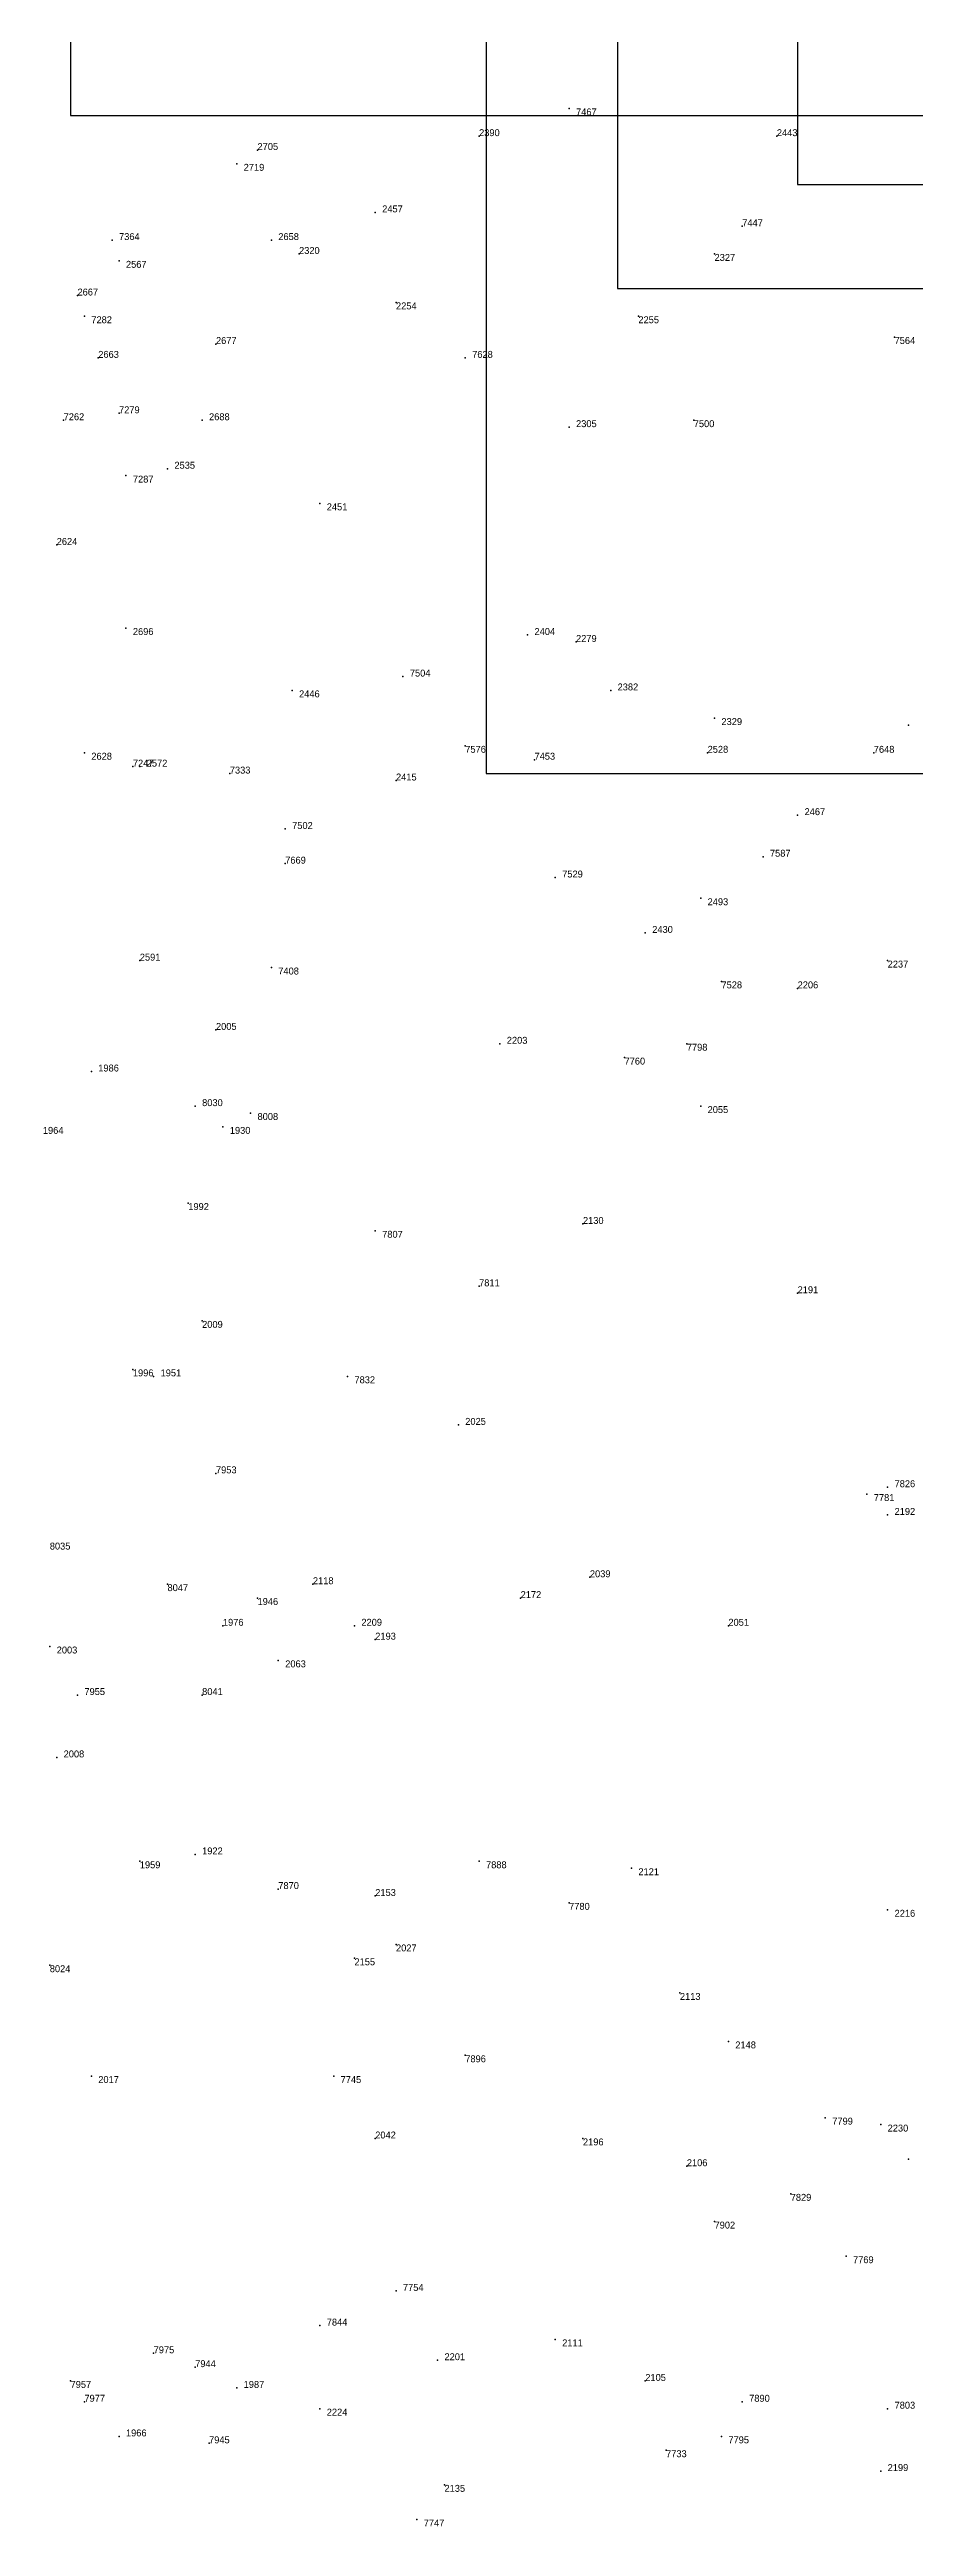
# Model space of a CAD drawing. Extents: x -0.07 to 1.1, y -0.07 to 1.1.
# Drawn here: x 0.725 to 0.85, y 0.535 to 0.8925 of the extents above; entities that cross this region are included whole.
import ezdxf

# ---------------------------------------------------------------- set-up
doc = ezdxf.new("R2010")
doc.units = 0
for name, color, linetype in [('Facilities', 3, 'CONTINUOUS'), ('Min_max_boxes', 1, 'CONTINUOUS'), ('Normals', 1, 'CONTINUOUS'), ('Source_points', 5, 'CONTINUOUS'), ('Text', 3, 'CONTINUOUS')]:
    doc.layers.add(name, color=color, linetype=linetype)

msp = doc.modelspace()

# ---------------------------------------------------------------- linework, layer by layer
at = {"layer": 'Facilities', "color": 3}
for p in [(0.8, 0.884, 1), (0.787, 0.88), (0.83, 0.88), (0.752, 0.876), (0.755, 0.878), (0.772, 0.869), (0.825, 0.867, 1), (0.734, 0.865, 1), (0.735, 0.862), (0.757, 0.865), (0.761, 0.863), (0.821, 0.863), (0.729, 0.857), (0.775, 0.856), (0.73, 0.854, 1), (0.81, 0.854), (0.847, 0.851, 1), (0.732, 0.848), (0.749, 0.85), (0.785, 0.848, 1), (0.727, 0.839, 1), (0.735, 0.84, 1), (0.747, 0.839), (0.8, 0.838), (0.818, 0.839, 1), (0.736, 0.831, 1), (0.742, 0.832), (0.764, 0.827), (0.726, 0.821), (0.736, 0.809), (0.794, 0.808), (0.801, 0.807), (0.776, 0.802, 1), (0.76, 0.8), (0.806, 0.8), (0.821, 0.796), (0.849, 0.795, 1), (0.73, 0.791), (0.785, 0.792, 1), (0.82, 0.791), (0.844, 0.791, 1), (0.737, 0.789, 1), (0.738, 0.789), (0.751, 0.788, 1), (0.775, 0.787), (0.795, 0.79, 1), (0.759, 0.78, 1), (0.833, 0.782), (0.828, 0.776, 1), (0.759, 0.775, 1), (0.798, 0.773, 1), (0.819, 0.77), (0.811, 0.765), (0.738, 0.761), (0.757, 0.76, 1), (0.822, 0.758, 1), (0.846, 0.761), (0.833, 0.757), (0.749, 0.751), (0.79, 0.749), (0.817, 0.749, 1), (0.731, 0.745), (0.808, 0.747, 1), (0.746, 0.74, 1), (0.75, 0.737), (0.754, 0.739, 1), (0.819, 0.74), (0.745, 0.726), (0.802, 0.723), (0.772, 0.722, 1), (0.787, 0.714, 1), (0.833, 0.713), (0.747, 0.709), (0.737, 0.702), (0.74, 0.701), (0.768, 0.701, 1), (0.784, 0.694), (0.749, 0.687, 1), (0.843, 0.684, 1), (0.846, 0.685, 1), (0.846, 0.681), (0.742, 0.671, 1), (0.755, 0.669), (0.763, 0.671), (0.793, 0.669), (0.803, 0.672), (0.75, 0.665), (0.769, 0.665), (0.823, 0.665), (0.725, 0.662), (0.772, 0.663), (0.758, 0.66), (0.729, 0.655, 1), (0.747, 0.655, 1), (0.726, 0.646), (0.738, 0.631), (0.746, 0.632), (0.787, 0.631, 1), (0.809, 0.63), (0.758, 0.627, 1), (0.772, 0.626), (0.8, 0.625, 1), (0.846, 0.624), (0.775, 0.619), (0.725, 0.616, 1), (0.769, 0.617), (0.816, 0.612), (0.823, 0.605), (0.785, 0.603, 1), (0.731, 0.6), (0.766, 0.6, 1), (0.837, 0.594, 1), (0.772, 0.591), (0.802, 0.591), (0.845, 0.593), (0.817, 0.587), (0.849, 0.588), (0.832, 0.583, 1), (0.821, 0.579, 1), (0.84, 0.574, 1), (0.775, 0.569, 1), (0.764, 0.564, 1), (0.798, 0.562), (0.74, 0.56, 1), (0.746, 0.558, 1), (0.781, 0.559), (0.728, 0.556, 1), (0.752, 0.555), (0.811, 0.556), (0.73, 0.553, 1), (0.764, 0.552), (0.825, 0.553, 1), (0.846, 0.552, 1), (0.735, 0.548), (0.748, 0.547, 1), (0.822, 0.548, 1), (0.814, 0.546, 1), (0.782, 0.541), (0.845, 0.543), (0.778, 0.536, 1)]:
    msp.add_point(p, dxfattribs=at)
at = {"layer": 'Min_max_boxes', "color": 1}
for p, q in [((0.728, 1, 0.946), (0.728, 0.883, 0.946)), ((0.728, 1, 1), (0.728, 0.883, 1)), ((0.833, 1), (0.833, 0.873)), ((0.833, 1, 0.083), (0.833, 0.873, 0.083)), ((0.788, 0.961), (0.788, 0.788)), ((0.788, 0.961, 0.018), (0.788, 0.788, 0.018)), ((0.807, 0.926), (0.807, 0.858)), ((0.807, 0.926, 0.067), (0.807, 0.858, 0.067)), ((0.728, 0.883, 0.946), (0.951, 0.883, 0.946)), ((0.728, 0.883, 1), (0.951, 0.883, 1)), ((0.728, 0.883, 0.946), (0.728, 0.883, 1)), ((0.833, 0.873), (1, 0.873)), ((0.833, 0.873, 0.083), (1, 0.873, 0.083)), ((0.833, 0.873), (0.833, 0.873, 0.083)), ((0.807, 0.858), (1, 0.858)), ((0.807, 0.858, 0.067), (1, 0.858, 0.067)), ((0.807, 0.858), (0.807, 0.858, 0.067)), ((0.788, 0.788), (1, 0.788)), ((0.788, 0.788, 0.018), (1, 0.788, 0.018)), ((0.788, 0.788), (0.788, 0.788, 0.018))]:
    msp.add_line(p, q, dxfattribs=at)
at = {"layer": 'Normals', "color": 1}
for p, q in [((0.8, 0.884, 1), (0.8, 0.884, 1.1)), ((0.787, 0.88), (0.787, 0.88, 0.1)), ((0.83, 0.88), (0.83, 0.88, 0.1)), ((0.752, 0.876), (0.752, 0.876, 0.1)), ((0.755, 0.878), (0.755, 0.878, 0.1)), ((0.772, 0.869), (0.772, 0.869, 0.1)), ((0.825, 0.867, 1), (0.825, 0.867, 1.1)), ((0.734, 0.865, 1), (0.734, 0.865, 1.1)), ((0.735, 0.862), (0.735, 0.862, 0.1)), ((0.757, 0.865), (0.757, 0.865, 0.1)), ((0.761, 0.863), (0.761, 0.863, 0.1)), ((0.821, 0.863), (0.821, 0.863, 0.1)), ((0.729, 0.857), (0.729, 0.857, 0.1)), ((0.775, 0.856), (0.775, 0.856, 0.1)), ((0.73, 0.854, 1), (0.73, 0.854, 1.1)), ((0.81, 0.854), (0.81, 0.854, 0.1)), ((0.847, 0.851, 1), (0.847, 0.851, 1.1)), ((0.732, 0.848), (0.732, 0.848, 0.1)), ((0.749, 0.85), (0.749, 0.85, 0.1)), ((0.785, 0.848, 1), (0.785, 0.848, 1.1)), ((0.727, 0.839, 1), (0.727, 0.839, 1.1)), ((0.735, 0.84, 1), (0.735, 0.84, 1.1)), ((0.747, 0.839), (0.747, 0.839, 0.1)), ((0.8, 0.838), (0.8, 0.838, 0.1)), ((0.818, 0.839, 1), (0.818, 0.839, 1.1)), ((0.736, 0.831, 1), (0.736, 0.831, 1.1)), ((0.742, 0.832), (0.742, 0.832, 0.1)), ((0.764, 0.827), (0.764, 0.827, 0.1)), ((0.726, 0.821), (0.726, 0.821, 0.1)), ((0.736, 0.809), (0.736, 0.809, 0.1)), ((0.794, 0.808), (0.794, 0.808, 0.1)), ((0.801, 0.807), (0.801, 0.807, 0.1)), ((0.776, 0.802, 1), (0.776, 0.802, 1.1)), ((0.76, 0.8), (0.76, 0.8, 0.1)), ((0.806, 0.8), (0.806, 0.8, 0.1)), ((0.821, 0.796), (0.821, 0.796, 0.1)), ((0.849, 0.795, 1), (0.849, 0.795, 1.1)), ((0.73, 0.791), (0.73, 0.791, 0.1)), ((0.785, 0.792, 1), (0.785, 0.792, 1.1)), ((0.82, 0.791), (0.82, 0.791, 0.1)), ((0.844, 0.791, 1), (0.844, 0.791, 1.1)), ((0.737, 0.789, 1), (0.737, 0.789, 1.1)), ((0.738, 0.789), (0.738, 0.789, 0.1)), ((0.751, 0.788, 1), (0.751, 0.788, 1.1)), ((0.775, 0.787), (0.775, 0.787, 0.1)), ((0.795, 0.79, 1), (0.795, 0.79, 1.1)), ((0.759, 0.78, 1), (0.759, 0.78, 1.1)), ((0.833, 0.782), (0.833, 0.782, 0.1)), ((0.828, 0.776, 1), (0.828, 0.776, 1.1)), ((0.759, 0.775, 1), (0.759, 0.775, 1.1)), ((0.798, 0.773, 1), (0.798, 0.773, 1.1)), ((0.819, 0.77), (0.819, 0.77, 0.1)), ((0.811, 0.765), (0.811, 0.765, 0.1)), ((0.738, 0.761), (0.738, 0.761, 0.1)), ((0.757, 0.76, 1), (0.757, 0.76, 1.1)), ((0.822, 0.758, 1), (0.822, 0.758, 1.1)), ((0.846, 0.761), (0.846, 0.761, 0.1)), ((0.833, 0.757), (0.833, 0.757, 0.1)), ((0.749, 0.751), (0.749, 0.751, 0.1)), ((0.79, 0.749), (0.79, 0.749, 0.1)), ((0.817, 0.749, 1), (0.817, 0.749, 1.1)), ((0.731, 0.745), (0.731, 0.745, 0.1)), ((0.808, 0.747, 1), (0.808, 0.747, 1.1)), ((0.746, 0.74, 1), (0.746, 0.74, 1.1)), ((0.75, 0.737), (0.75, 0.737, 0.1)), ((0.754, 0.739, 1), (0.754, 0.739, 1.1)), ((0.819, 0.74), (0.819, 0.74, 0.1)), ((0.745, 0.726), (0.745, 0.726, 0.1)), ((0.802, 0.723), (0.802, 0.723, 0.1)), ((0.772, 0.722, 1), (0.772, 0.722, 1.1)), ((0.787, 0.714, 1), (0.787, 0.714, 1.1)), ((0.833, 0.713), (0.833, 0.713, 0.1)), ((0.747, 0.709), (0.747, 0.709, 0.1)), ((0.737, 0.702), (0.737, 0.702, 0.1)), ((0.74, 0.701), (0.74, 0.701, 0.1)), ((0.768, 0.701, 1), (0.768, 0.701, 1.1)), ((0.784, 0.694), (0.784, 0.694, 0.1)), ((0.749, 0.687, 1), (0.749, 0.687, 1.1)), ((0.843, 0.684, 1), (0.843, 0.684, 1.1)), ((0.846, 0.685, 1), (0.846, 0.685, 1.1)), ((0.846, 0.681), (0.846, 0.681, 0.1)), ((0.742, 0.671, 1), (0.742, 0.671, 1.1)), ((0.755, 0.669), (0.755, 0.669, 0.1)), ((0.763, 0.671), (0.763, 0.671, 0.1)), ((0.793, 0.669), (0.793, 0.669, 0.1)), ((0.803, 0.672), (0.803, 0.672, 0.1)), ((0.75, 0.665), (0.75, 0.665, 0.1)), ((0.769, 0.665), (0.769, 0.665, 0.1)), ((0.823, 0.665), (0.823, 0.665, 0.1)), ((0.725, 0.662), (0.725, 0.662, 0.1)), ((0.772, 0.663), (0.772, 0.663, 0.1)), ((0.758, 0.66), (0.758, 0.66, 0.1)), ((0.729, 0.655, 1), (0.729, 0.655, 1.1)), ((0.747, 0.655, 1), (0.747, 0.655, 1.1)), ((0.726, 0.646), (0.726, 0.646, 0.1)), ((0.738, 0.631), (0.738, 0.631, 0.1)), ((0.746, 0.632), (0.746, 0.632, 0.1)), ((0.787, 0.631, 1), (0.787, 0.631, 1.1)), ((0.809, 0.63), (0.809, 0.63, 0.1)), ((0.758, 0.627, 1), (0.758, 0.627, 1.1)), ((0.772, 0.626), (0.772, 0.626, 0.1)), ((0.8, 0.625, 1), (0.8, 0.625, 1.1)), ((0.846, 0.624), (0.846, 0.624, 0.1)), ((0.775, 0.619), (0.775, 0.619, 0.1)), ((0.725, 0.616, 1), (0.725, 0.616, 1.1)), ((0.769, 0.617), (0.769, 0.617, 0.1)), ((0.816, 0.612), (0.816, 0.612, 0.1)), ((0.823, 0.605), (0.823, 0.605, 0.1)), ((0.785, 0.603, 1), (0.785, 0.603, 1.1)), ((0.731, 0.6), (0.731, 0.6, 0.1)), ((0.766, 0.6, 1), (0.766, 0.6, 1.1)), ((0.837, 0.594, 1), (0.837, 0.594, 1.1)), ((0.772, 0.591), (0.772, 0.591, 0.1)), ((0.802, 0.591), (0.802, 0.591, 0.1)), ((0.845, 0.593), (0.845, 0.593, 0.1)), ((0.817, 0.587), (0.817, 0.587, 0.1)), ((0.849, 0.588), (0.849, 0.588, 0.1)), ((0.832, 0.583, 1), (0.832, 0.583, 1.1)), ((0.821, 0.579, 1), (0.821, 0.579, 1.1)), ((0.84, 0.574, 1), (0.84, 0.574, 1.1)), ((0.775, 0.569, 1), (0.775, 0.569, 1.1)), ((0.764, 0.564, 1), (0.764, 0.564, 1.1)), ((0.798, 0.562), (0.798, 0.562, 0.1)), ((0.74, 0.56, 1), (0.74, 0.56, 1.1)), ((0.746, 0.558, 1), (0.746, 0.558, 1.1)), ((0.781, 0.559), (0.781, 0.559, 0.1)), ((0.728, 0.556, 1), (0.728, 0.556, 1.1)), ((0.752, 0.555), (0.752, 0.555, 0.1)), ((0.811, 0.556), (0.811, 0.556, 0.1)), ((0.73, 0.553, 1), (0.73, 0.553, 1.1)), ((0.764, 0.552), (0.764, 0.552, 0.1)), ((0.825, 0.553, 1), (0.825, 0.553, 1.1)), ((0.846, 0.552, 1), (0.846, 0.552, 1.1)), ((0.735, 0.548), (0.735, 0.548, 0.1)), ((0.748, 0.547, 1), (0.748, 0.547, 1.1)), ((0.822, 0.548, 1), (0.822, 0.548, 1.1)), ((0.814, 0.546, 1), (0.814, 0.546, 1.1)), ((0.782, 0.541), (0.782, 0.541, 0.1)), ((0.845, 0.543), (0.845, 0.543, 0.1)), ((0.778, 0.536, 1), (0.778, 0.536, 1.1))]:
    msp.add_line(p, q, dxfattribs=at)
at = {"layer": 'Source_points', "color": 5}
for p in [(0.8, 0.884, 1), (0.787, 0.88), (0.83, 0.88), (0.752, 0.876), (0.755, 0.878), (0.772, 0.869), (0.825, 0.867, 1), (0.734, 0.865, 1), (0.735, 0.862), (0.757, 0.865), (0.761, 0.863), (0.821, 0.863), (0.729, 0.857), (0.775, 0.856), (0.73, 0.854, 1), (0.81, 0.854), (0.847, 0.851, 1), (0.732, 0.848), (0.749, 0.85), (0.785, 0.848, 1), (0.727, 0.839, 1), (0.735, 0.84, 1), (0.747, 0.839), (0.8, 0.838), (0.818, 0.839, 1), (0.736, 0.831, 1), (0.742, 0.832), (0.764, 0.827), (0.726, 0.821), (0.736, 0.809), (0.794, 0.808), (0.801, 0.807), (0.776, 0.802, 1), (0.76, 0.8), (0.806, 0.8), (0.821, 0.796), (0.849, 0.795, 1), (0.73, 0.791), (0.785, 0.792, 1), (0.82, 0.791), (0.844, 0.791, 1), (0.737, 0.789, 1), (0.738, 0.789), (0.751, 0.788, 1), (0.775, 0.787), (0.795, 0.79, 1), (0.759, 0.78, 1), (0.833, 0.782), (0.828, 0.776, 1), (0.759, 0.775, 1), (0.798, 0.773, 1), (0.819, 0.77), (0.811, 0.765), (0.738, 0.761), (0.757, 0.76, 1), (0.822, 0.758, 1), (0.846, 0.761), (0.833, 0.757), (0.749, 0.751), (0.79, 0.749), (0.817, 0.749, 1), (0.731, 0.745), (0.808, 0.747, 1), (0.746, 0.74, 1), (0.75, 0.737), (0.754, 0.739, 1), (0.819, 0.74), (0.745, 0.726), (0.802, 0.723), (0.772, 0.722, 1), (0.787, 0.714, 1), (0.833, 0.713), (0.747, 0.709), (0.737, 0.702), (0.74, 0.701), (0.768, 0.701, 1), (0.784, 0.694), (0.749, 0.687, 1), (0.843, 0.684, 1), (0.846, 0.685, 1), (0.846, 0.681), (0.742, 0.671, 1), (0.755, 0.669), (0.763, 0.671), (0.793, 0.669), (0.803, 0.672), (0.75, 0.665), (0.769, 0.665), (0.823, 0.665), (0.725, 0.662), (0.772, 0.663), (0.758, 0.66), (0.729, 0.655, 1), (0.747, 0.655, 1), (0.726, 0.646), (0.738, 0.631), (0.746, 0.632), (0.787, 0.631, 1), (0.809, 0.63), (0.758, 0.627, 1), (0.772, 0.626), (0.8, 0.625, 1), (0.846, 0.624), (0.775, 0.619), (0.725, 0.616, 1), (0.769, 0.617), (0.816, 0.612), (0.823, 0.605), (0.785, 0.603, 1), (0.731, 0.6), (0.766, 0.6, 1), (0.837, 0.594, 1), (0.772, 0.591), (0.802, 0.591), (0.845, 0.593), (0.817, 0.587), (0.849, 0.588), (0.832, 0.583, 1), (0.821, 0.579, 1), (0.84, 0.574, 1), (0.775, 0.569, 1), (0.764, 0.564, 1), (0.798, 0.562), (0.74, 0.56, 1), (0.746, 0.558, 1), (0.781, 0.559), (0.728, 0.556, 1), (0.752, 0.555), (0.811, 0.556), (0.73, 0.553, 1), (0.764, 0.552), (0.825, 0.553, 1), (0.846, 0.552, 1), (0.735, 0.548), (0.748, 0.547, 1), (0.822, 0.548, 1), (0.814, 0.546, 1), (0.782, 0.541), (0.845, 0.543), (0.778, 0.536, 1)]:
    msp.add_point(p, dxfattribs=at)

# ---------------------------------------------------------------- texts
at = {"layer": 'Text', "color": 3}
for s, p in [('7467', (0.801, 0.883, 1)), ('2390', (0.787, 0.88)), ('2443', (0.83, 0.88)), ('2719', (0.753, 0.875)), ('2705', (0.755, 0.878)), ('2457', (0.773, 0.869)), ('7364', (0.735, 0.865, 1)), ('2658', (0.758, 0.865)), ('7447', (0.825, 0.867, 1)), ('2567', (0.736, 0.861)), ('2320', (0.761, 0.863)), ('2327', (0.821, 0.862)), ('2667', (0.729, 0.857)), ('2254', (0.775, 0.855)), ('7282', (0.731, 0.853, 1)), ('2677', (0.749, 0.85)), ('2255', (0.81, 0.853)), ('7564', (0.847, 0.85, 1)), ('2663', (0.732, 0.848)), ('7628', (0.786, 0.848, 1)), ('7279', (0.735, 0.84, 1)), ('7262', (0.727, 0.839, 1)), ('2688', (0.748, 0.839)), ('2305', (0.801, 0.838)), ('7500', (0.818, 0.838, 1)), ('2535', (0.743, 0.832)), ('7287', (0.737, 0.83, 1)), ('2451', (0.765, 0.826)), ('2624', (0.726, 0.821)), ('2696', (0.737, 0.808)), ('2404', (0.795, 0.808)), ('2279', (0.801, 0.807)), ('7504', (0.777, 0.802, 1)), ('2382', (0.807, 0.8)), ('2446', (0.761, 0.799)), ('2329', (0.822, 0.795)), ('2628', (0.731, 0.79)), ('7576', (0.785, 0.791, 1)), ('7453', (0.795, 0.79, 1)), ('2528', (0.82, 0.791)), ('7648', (0.844, 0.791, 1)), ('7247', (0.737, 0.789, 1)), ('2572', (0.739, 0.789)), ('7333', (0.751, 0.788, 1)), ('2415', (0.775, 0.787)), ('2467', (0.834, 0.782)), ('7502', (0.76, 0.78, 1)), ('7669', (0.759, 0.775, 1)), ('7587', (0.829, 0.776, 1)), ('7529', (0.799, 0.773, 1)), ('2493', (0.82, 0.769)), ('2430', (0.812, 0.765)), ('2591', (0.738, 0.761)), ('7408', (0.758, 0.759, 1)), ('7528', (0.822, 0.757, 1)), ('2206', (0.833, 0.757)), ('2237', (0.846, 0.76)), ('2005', (0.749, 0.751)), ('2203', (0.791, 0.749)), ('7798', (0.817, 0.748, 1)), ('1986', (0.732, 0.745)), ('7760', (0.808, 0.746, 1)), ('8030', (0.747, 0.74, 1)), ('1964', (0.724, 0.736)), ('1930', (0.751, 0.736)), ('8008', (0.755, 0.738, 1)), ('2055', (0.82, 0.739)), ('1992', (0.745, 0.725)), ('2130', (0.802, 0.723)), ('7807', (0.773, 0.721, 1)), ('7811', (0.787, 0.714, 1)), ('2191', (0.833, 0.713)), ('2009', (0.747, 0.708)), ('1996', (0.737, 0.701)), ('1951', (0.741, 0.701)), ('7832', (0.769, 0.7, 1)), ('2025', (0.785, 0.694)), ('7953', (0.749, 0.687, 1)), ('7781', (0.844, 0.683, 1)), ('7826', (0.847, 0.685, 1)), ('2192', (0.847, 0.681)), ('8035', (0.725, 0.676, 1)), ('2039', (0.803, 0.672)), ('8047', (0.742, 0.67, 1)), ('1946', (0.755, 0.668)), ('2118', (0.763, 0.671)), ('2172', (0.793, 0.669)), ('1976', (0.75, 0.665)), ('2209', (0.77, 0.665)), ('2051', (0.823, 0.665)), ('2003', (0.726, 0.661)), ('2193', (0.772, 0.663)), ('2063', (0.759, 0.659)), ('7955', (0.73, 0.655, 1)), ('8041', (0.747, 0.655, 1)), ('2008', (0.727, 0.646)), ('1922', (0.747, 0.632)), ('1959', (0.738, 0.63)), ('7888', (0.788, 0.63, 1)), ('2121', (0.81, 0.629)), ('7870', (0.758, 0.627, 1)), ('2153', (0.772, 0.626)), ('7780', (0.8, 0.624, 1)), ('2216', (0.847, 0.623)), ('2027', (0.775, 0.618)), ('8024', (0.725, 0.615, 1)), ('2155', (0.769, 0.616)), ('2113', (0.816, 0.611)), ('2148', (0.824, 0.604)), ('7896', (0.785, 0.602, 1)), ('2017', (0.732, 0.599)), ('7745', (0.767, 0.599, 1)), ('7799', (0.838, 0.593, 1)), ('2042', (0.772, 0.591)), ('2196', (0.802, 0.59)), ('2230', (0.846, 0.592)), ('2106', (0.817, 0.587)), ('7829', (0.832, 0.582, 1)), ('7902', (0.821, 0.578, 1)), ('7769', (0.841, 0.573, 1)), ('7754', (0.776, 0.569, 1)), ('7844', (0.765, 0.564, 1)), ('2111', (0.799, 0.561)), ('7975', (0.74, 0.56, 1)), ('7944', (0.746, 0.558, 1)), ('2201', (0.782, 0.559)), ('7957', (0.728, 0.555, 1)), ('1987', (0.753, 0.555)), ('2105', (0.811, 0.556)), ('7977', (0.73, 0.553, 1)), ('2224', (0.765, 0.551)), ('7890', (0.826, 0.553, 1)), ('7803', (0.847, 0.552, 1)), ('1966', (0.736, 0.548)), ('7945', (0.748, 0.547, 1)), ('7795', (0.823, 0.547, 1)), ('7733', (0.814, 0.545, 1)), ('2199', (0.846, 0.543)), ('2135', (0.782, 0.54)), ('7747', (0.779, 0.535, 1))]:
    msp.add_text(s, height=0.001, dxfattribs=at).set_placement(p)

doc.saveas('drawing.dxf')
